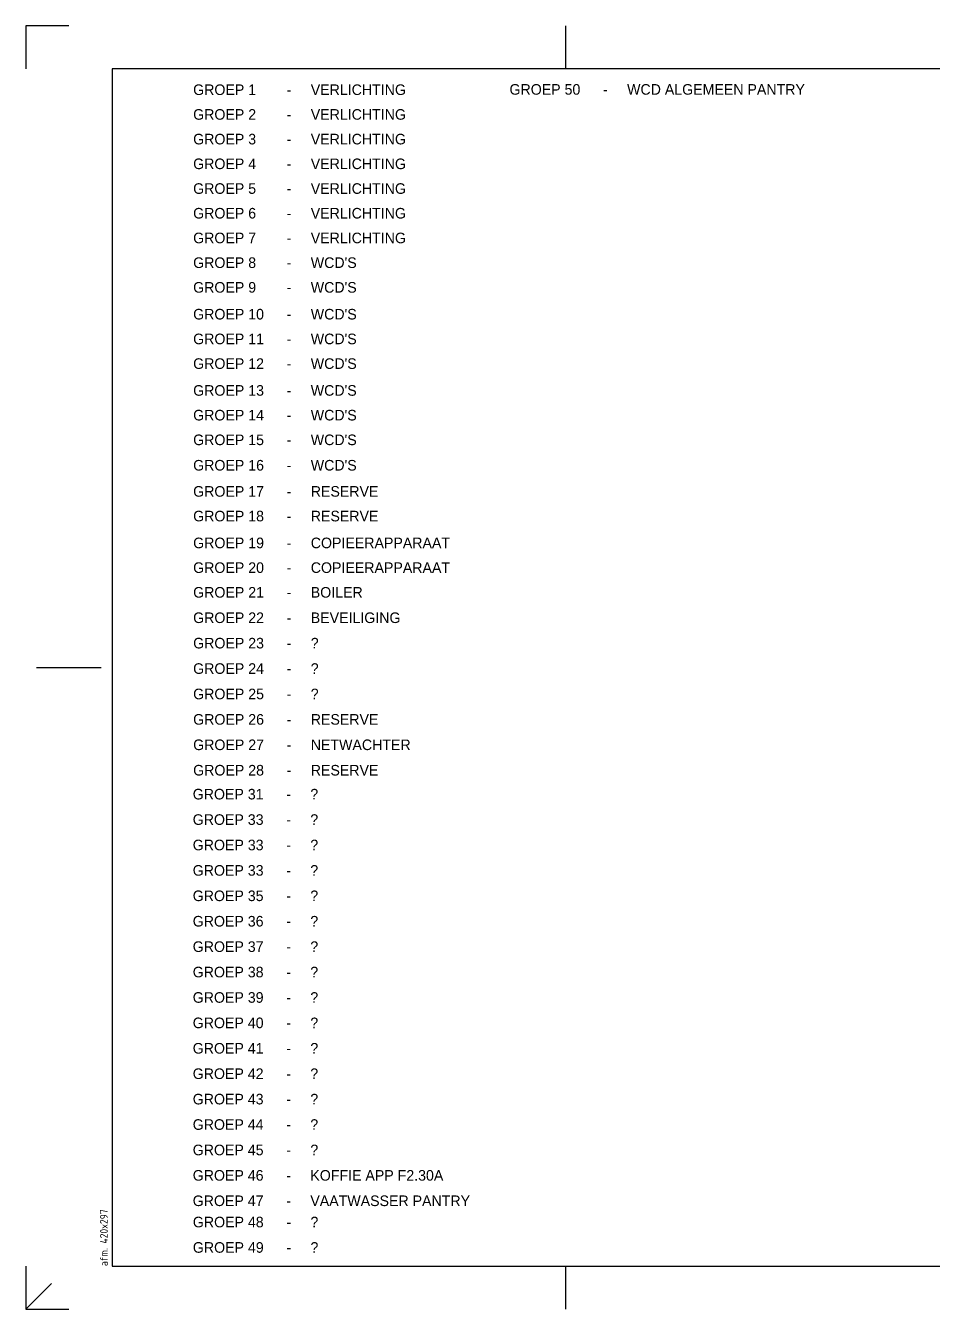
# Model space of a CAD drawing. Header units: millimetres. Extents: x 0 to 420, y 0 to 297.
# Drawn here: x 0 to 210, y 0 to 297 of the extents above; entities that cross this region are included whole.
import ezdxf

# ---------------------------------------------------------------- set-up
doc = ezdxf.new("R2010")
doc.units = ezdxf.units.MM
for name, color, linetype in [('00att018', 1, 'CONTINUOUS'), ('00kad018', 1, 'CONTINUOUS'), ('00kad070', 5, 'CONTINUOUS'), ('BL$2----_KADER', 7, 'CONTINUOUS'), ('EL6-----', 7, 'CONTINUOUS')]:
    doc.layers.add(name, color=color, linetype=linetype)
doc.styles.add('BURO-035', font='BUROFONT.shx', dxfattribs={"height": 3.5})
doc.styles.add('ISO', font='isocp.shx')

# ---------------------------------------------------------------- blocks, each defined once
blk = doc.blocks.new('a3-windesheim-hor')
at = {"layer": '00kad018', "color": 1}
for p, q in [((0, 297), (0, 287)), ((10, 297), (0, 297)), ((125, 287), (125, 297)), ((2.5, 148.5), (17.5, 148.5)), ((0, 10), (0, 0)), ((125, 0), (125, 10)), ((0, 0), (6, 6)), ((0, 0), (10, 0))]:
    blk.add_line(p, q, dxfattribs=at)
at = {"layer": '00kad070', "color": 5}
for p, q in [((20, 287), (20, 10)), ((410, 287), (20, 287)), ((20, 10), (410, 10))]:
    blk.add_line(p, q, dxfattribs=at)
at = {"layer": '00att018', "color": 1, "style": 'ISO'}
blk.add_text('afm. 420x297', height=1.8, rotation=90, dxfattribs=at).set_placement((19, 10))

msp = doc.modelspace()

# ---------------------------------------------------------------- block references
at = {"layer": 'BL$2----_KADER'}
msp.add_blockref('a3-windesheim-hor', (0, 0), dxfattribs=at)

# ---------------------------------------------------------------- texts
at = {"layer": 'EL6-----', "color": 2, "style": 'BURO-035'}
for s, p in [('GROEP 1', (38.75, 280.96)), ('VERLICHTING', (65.96, 280.96)), ('GROEP 50', (111.94, 281.03)), ('WCD ALGEMEEN PANTRY', (139.15, 281.03)), ('-', (60.4, 280.96)), ('-', (133.59, 281.03)), ('GROEP 2', (38.75, 275.24)), ('-', (60.4, 275.24)), ('VERLICHTING', (65.96, 275.24)), ('GROEP 3', (38.75, 269.53)), ('-', (60.4, 269.53)), ('VERLICHTING', (65.96, 269.53)), ('GROEP 4', (38.75, 263.81)), ('-', (60.4, 263.81)), ('VERLICHTING', (65.96, 263.81)), ('GROEP 5', (38.75, 258.09)), ('-', (60.4, 258.09)), ('VERLICHTING', (65.96, 258.09)), ('GROEP 6', (38.75, 252.38)), ('-', (60.4, 252.38)), ('VERLICHTING', (65.96, 252.38)), ('GROEP 7', (38.75, 246.66)), ('-', (60.4, 246.66)), ('VERLICHTING', (65.96, 246.66)), ('GROEP 8', (38.75, 240.94)), ('-', (60.4, 240.94)), ("WCD'S", (65.96, 240.94)), ('GROEP 9', (38.75, 235.23)), ("WCD'S", (65.96, 235.23)), ('-', (60.4, 235.23)), ('GROEP 10', (38.75, 229.02)), ('-', (60.4, 229.02)), ("WCD'S", (65.96, 229.02)), ('GROEP 11', (38.75, 223.3)), ("WCD'S", (65.96, 223.3)), ('-', (60.4, 223.3)), ('GROEP 12', (38.75, 217.59)), ("WCD'S", (65.96, 217.59)), ('-', (60.4, 217.59)), ('GROEP 13', (38.75, 211.38)), ("WCD'S", (65.96, 211.38)), ('-', (60.4, 211.38)), ('GROEP 14', (38.75, 205.66)), ("WCD'S", (65.96, 205.66)), ('-', (60.4, 205.66)), ('GROEP 15', (38.75, 199.95)), ("WCD'S", (65.96, 199.95)), ('-', (60.4, 199.95)), ('GROEP 16', (38.75, 194.07)), ("WCD'S", (65.96, 194.07)), ('-', (60.4, 194.07)), ('GROEP 17', (38.75, 188.02)), ('RESERVE', (65.96, 188.02)), ('-', (60.4, 188.02)), ('GROEP 18', (38.75, 182.31)), ('RESERVE', (65.96, 182.31)), ('-', (60.4, 182.31)), ('GROEP 19', (38.75, 176.1)), ('COPIEERAPPARAAT', (65.96, 176.1)), ('-', (60.4, 176.1)), ('GROEP 20', (38.75, 170.38)), ('COPIEERAPPARAAT', (65.96, 170.38)), ('-', (60.4, 170.38)), ('GROEP 21', (38.75, 164.67)), ('BOILER', (65.96, 164.67)), ('-', (60.4, 164.67)), ('GROEP 22', (38.75, 158.79)), ('BEVEILIGING', (65.96, 158.79)), ('-', (60.4, 158.79)), ('GROEP 23', (38.75, 152.91)), ('?', (65.96, 152.91)), ('-', (60.4, 152.91)), ('GROEP 24', (38.75, 147.03)), ('?', (65.96, 147.03)), ('-', (60.4, 147.03)), ('GROEP 25', (38.75, 141.15)), ('?', (65.96, 141.15)), ('-', (60.4, 141.15)), ('GROEP 26', (38.75, 135.27)), ('RESERVE', (65.96, 135.27)), ('-', (60.4, 135.27)), ('GROEP 27', (38.75, 129.39)), ('NETWACHTER', (65.96, 129.39)), ('-', (60.4, 129.39)), ('GROEP 28', (38.75, 123.51)), ('RESERVE', (65.96, 123.51)), ('-', (60.4, 123.51)), ('GROEP 31', (38.65, 117.97)), ('-', (60.31, 117.97)), ('?', (65.86, 117.97)), ('GROEP 33', (38.65, 112.09)), ('-', (60.31, 112.09)), ('?', (65.86, 112.09)), ('GROEP 33', (38.65, 106.21)), ('-', (60.31, 106.21)), ('?', (65.86, 106.21)), ('GROEP 33', (38.65, 100.33)), ('-', (60.31, 100.33)), ('?', (65.86, 100.33)), ('GROEP 35', (38.65, 94.45)), ('-', (60.31, 94.45)), ('?', (65.86, 94.45)), ('GROEP 36', (38.65, 88.57)), ('-', (60.31, 88.57)), ('?', (65.86, 88.57)), ('GROEP 37', (38.65, 82.69)), ('-', (60.31, 82.69)), ('?', (65.86, 82.69)), ('GROEP 38', (38.65, 76.81)), ('-', (60.31, 76.81)), ('?', (65.86, 76.81)), ('GROEP 39', (38.65, 70.93)), ('-', (60.31, 70.93)), ('?', (65.86, 70.93)), ('GROEP 40', (38.65, 65.05)), ('-', (60.31, 65.05)), ('?', (65.86, 65.05)), ('GROEP 41', (38.65, 59.17)), ('-', (60.31, 59.17)), ('?', (65.86, 59.17)), ('GROEP 42', (38.65, 53.29)), ('-', (60.31, 53.29)), ('?', (65.86, 53.29)), ('GROEP 43', (38.65, 47.41)), ('-', (60.31, 47.41)), ('?', (65.86, 47.41)), ('GROEP 44', (38.65, 41.53)), ('-', (60.31, 41.53)), ('?', (65.86, 41.53)), ('GROEP 45', (38.65, 35.65)), ('-', (60.31, 35.65)), ('?', (65.86, 35.65)), ('GROEP 46', (38.65, 29.77)), ('-', (60.31, 29.77)), ('KOFFIE APP F2.30A', (65.86, 29.77)), ('GROEP 47', (38.65, 23.89)), ('-', (60.31, 23.89)), ('VAATWASSER PANTRY', (65.86, 23.89)), ('GROEP 48', (38.68, 18.97)), ('?', (65.89, 18.97)), ('-', (60.33, 18.97)), ('GROEP 49', (38.68, 13.09)), ('?', (65.89, 13.09)), ('-', (60.33, 13.09))]:
    msp.add_text(s, height=2.45, dxfattribs=at).set_placement(p)

doc.saveas('drawing.dxf')
